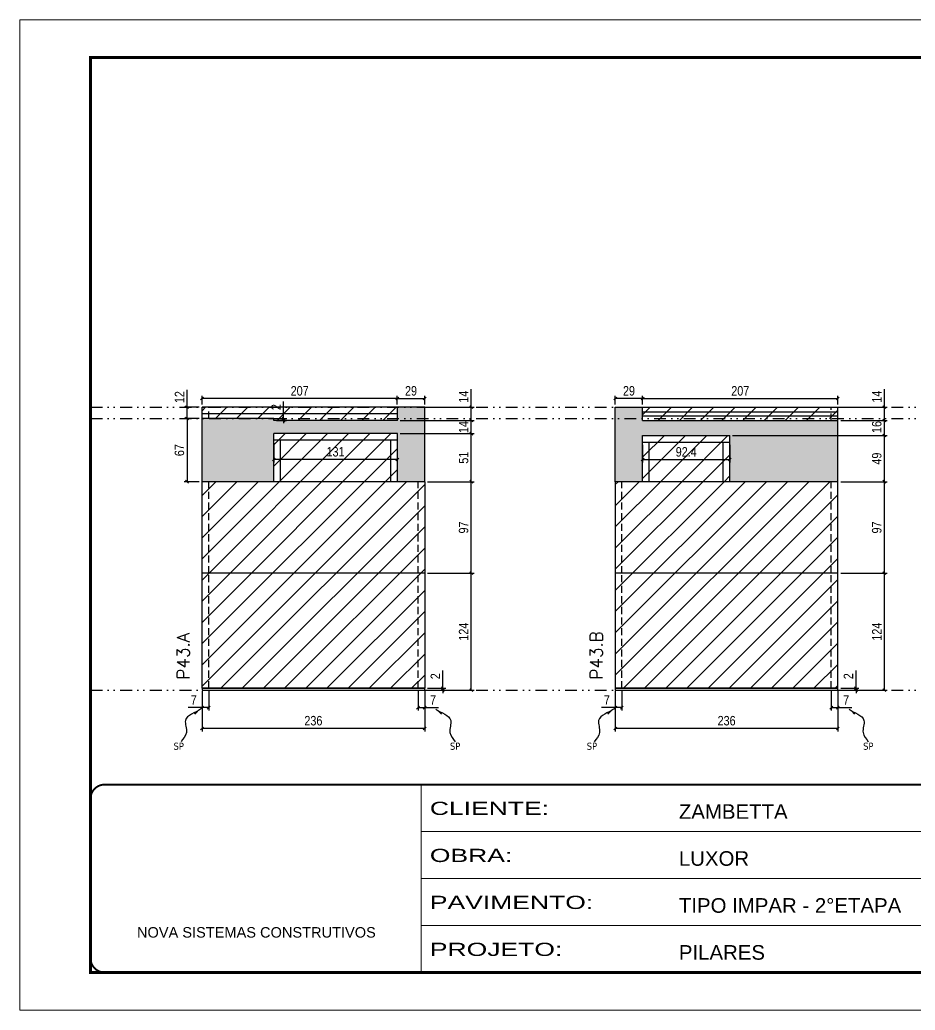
# Model space of a CAD drawing. Extents: x 14400 to 20667, y -21631 to 6985.
# Drawn here: x 19182 to 20131, y 1340 to 2390 of the extents above; entities that cross this region are included whole.
import ezdxf

# ---------------------------------------------------------------- set-up
doc = ezdxf.new("R2010")
doc.units = 0
for name, pattern in [('CONTINUO', [0]), ('DASHED', [0.75, 0.5, -0.25]), ('DIVIDE2', [0.625, 0.25, -0.125, 0, -0.125, 0, -0.125]), ('HIDDEN', [0.375, 0.25, -0.125])]:
    doc.linetypes.add(name, pattern=pattern)
for name, color, linetype in [('COTA', 241, 'Continuous'), ('Nível', 160, 'Continuous'), ('Painéis', 200, 'Continuous'), ('SARR_2.2x7', 40, 'Continuous'), ('SARR_EDITAR', 141, 'Continuous'), ('texto', 7, 'Continuous')]:
    doc.layers.add(name, color=color, linetype=linetype)
for name, color, linetype, lineweight in [('Folhas', 255, 'Continuous', 9), ('Hachura', 251, 'Continuous', 9), ('SARRAFO DE PRESSAO', 251, 'DASHED', 9), ('Texto Seção', 7, 'Continuous', 15)]:
    doc.layers.add(name, color=color, linetype=linetype, lineweight=lineweight)
doc.styles.add('ARIAL', font='arial.ttf')
doc.styles.add('COTA TECNICA', font='techl___.ttf', dxfattribs={"height": 10})
doc.styles.add('COTA TECNICA-50', font='techl___.ttf', dxfattribs={"height": 10})
doc.styles.add('REGUA-120', font='ROMANS.shx', dxfattribs={"height": 15})
doc.styles.get("Standard").update_dxf_attribs({"font": 'arial.ttf'})
doc.styles.add('Tecnologia', font='')
doc.styles.get('Tecnologia').set_extended_font_data('Forgotten Futurist')
doc.dimstyles.new('COTA PAINEL-50', dxfattribs={"dimtxt": 10, "dimasz": 3, "dimexe": 3, "dimexo": 3, "dimgap": 3, "dimtad": 1, "dimdec": 1, "dimzin": 12, "dimdsep": 46, "dimtxsty": 'COTA TECNICA-50', "dimblk1": 'OBLIQUE', "dimblk2": 'OBLIQUE', "dimsah": 1, "dimcen": 0.9, "dimclrd": 4, "dimclre": 4, "dimclrt": 240, "dimadec": 1, "dimazin": 3, "dimtfac": 1, "dimtdec": 1, "dimtmove": 0, "dimatfit": 3, "dimfxl": 1, "dimtolj": 1, "dimtzin": 12, "dimarcsym": 0})
doc.dimstyles.new('PAINEL', dxfattribs={"dimtxt": 10, "dimasz": 3, "dimexe": 3, "dimexo": 3, "dimgap": 3, "dimtad": 1, "dimdec": 1, "dimzin": 12, "dimdsep": 46, "dimtxsty": 'COTA TECNICA', "dimblk1": 'OBLIQUE', "dimblk2": 'OBLIQUE', "dimsah": 1, "dimcen": 0.9, "dimclrd": 4, "dimclre": 4, "dimclrt": 240, "dimadec": 1, "dimazin": 3, "dimtfac": 1, "dimtdec": 1, "dimtmove": 0, "dimatfit": 3, "dimfxl": 1, "dimtolj": 1, "dimtzin": 12, "dimarcsym": 0})
doc.dimstyles.get("Standard").update_dxf_attribs({"dimtxt": 0.18, "dimasz": 0.18, "dimexe": 0.18, "dimexo": 0.0625, "dimgap": 0.09, "dimtad": 0, "dimtih": 1, "dimtoh": 1, "dimdec": 4, "dimzin": 0, "dimdsep": 46, "dimtxsty": 'Standard', "dimcen": 0.09, "dimadec": 0, "dimazin": 0, "dimtfac": 1, "dimtdec": 4, "dimtofl": 0, "dimtmove": 0, "dimatfit": 3, "dimfxl": 1, "dimtolj": 1, "dimtzin": 0, "dimarcsym": 0})

# ---------------------------------------------------------------- blocks, each defined once
blk = doc.blocks.new('9999999999')
at = {"color": 30, "linetype": 'CONTINUO'}
for p, q in [((98564.6, 34230.2), (98564.6, 34429.4)), ((98564.6, 34379.6), (99584, 34379.6)), ((98564.6, 34329.8), (99488, 34329.8)), ((98564.6, 34280), (99488, 34280))]:
    blk.add_line(p, q, dxfattribs=at)
at = {"color": 30, "linetype": 'CONTINUO', "const_width": 2}
blk.add_lwpolyline([(99584, 34230.2), (99584, 34414.4, 0.414214), (99569, 34429.4), (98229, 34429.4, 0.414214), (98214, 34414.4), (98214, 34245.2, 0.414214), (98229, 34230.2), (99584, 34230.2)], format="xyb", dxfattribs=at)
at = {"layer": 'Folhas'}
blk.add_lwpolyline([(98139, 34190.2), (99624, 34190.2), (99624, 35240.2), (98139, 35240.2)], close=True, dxfattribs=at)
at = {"layer": 'Folhas', "color": 30, "const_width": 3}
blk.add_lwpolyline([(98214, 34230.2), (99584, 34230.2), (99584, 35200.2), (98214, 35200.2)], close=True, dxfattribs=at)
at = {"color": 7, "linetype": 'Continuous', "ltscale": 5, "style": 'ARIAL'}
for s, height, p in [('ZAMBETTA', 15.48, (98837.7, 34393.1)), ('LUXOR', 15.48, (98837.7, 34343.3)), ('TIPO IMPAR - 2°ETAPA', 15.483, (98837.7, 34293.5)), ('NOVA SISTEMAS CONSTRUTIVOS', 11.059, (98263.2, 34267.2)), ('PILARES', 15.48, (98837.7, 34243.7))]:
    blk.add_text(s, height=height, dxfattribs=at).set_placement(p)
at = {"layer": 'Folhas', "color": 7, "style": 'Tecnologia', "width": 1.5}
for s, p in [('CLIENTE:', (98573.7, 34397.2)), ('OBRA:', (98573.7, 34347.3)), ('PAVIMENTO:', (98573.7, 34297.5)), ('PROJETO:', (98573.7, 34247.7))]:
    blk.add_text(s, height=14, dxfattribs=at).set_placement(p)
blk = doc.blocks.new('_Oblique')
at = {"color": 0, "linetype": 'ByBlock', "lineweight": -2}
blk.add_line((-0.5, -0.5), (0.5, 0.5), dxfattribs=at)
blk = doc.blocks.new('*D896')
at = {"layer": 'COTA', "color": 4, "lineweight": -2, "transparency": 16777216}
for p, q in [((19375.2, 1678.7), (19375.2, 1636)), ((19611.2, 1678.7), (19611.2, 1636)), ((19611.2, 1639), (19375.2, 1639))]:
    blk.add_line(p, q, dxfattribs=at)
at = {"layer": 'Defpoints', "color": 0, "transparency": 16777216}
for p in [(19375.2, 1681.7), (19611.2, 1681.7), (19375.2, 1639)]:
    blk.add_point(p, dxfattribs=at)
at = {"layer": 'COTA', "color": 4, "lineweight": -2, "transparency": 16777216, "xscale": 3, "yscale": 3, "zscale": 3, "rotation": 180}
blk.add_blockref('_Oblique', (19375.2, 1639), dxfattribs=at)
at = {"layer": 'COTA', "color": 4, "lineweight": -2, "transparency": 16777216, "xscale": 3, "yscale": 3, "zscale": 3}
blk.add_blockref('_Oblique', (19611.2, 1639), dxfattribs=at)
at = {"layer": 'COTA', "color": 240, "transparency": 16777216, "insert": (19493.2, 1647.3), "char_height": 10, "attachment_point": 5, "style": 'COTA TECNICA'}
blk.add_mtext('\\A1;236', dxfattribs=at)
blk = doc.blocks.new('*D897')
at = {"layer": 'COTA', "color": 4, "lineweight": -2, "transparency": 16777216}
for p, q in [((19604.2, 1678.7), (19604.2, 1658.2)), ((19611.2, 1676.7), (19611.2, 1658.2)), ((19604.2, 1661.2), (19611.2, 1661.2)), ((19611.2, 1661.2), (19625.9, 1661.2))]:
    blk.add_line(p, q, dxfattribs=at)
at = {"layer": 'Defpoints', "color": 0, "transparency": 16777216}
for p in [(19604.2, 1681.7), (19611.2, 1679.7), (19611.2, 1661.2)]:
    blk.add_point(p, dxfattribs=at)
at = {"layer": 'COTA', "color": 4, "lineweight": -2, "transparency": 16777216, "xscale": 3, "yscale": 3, "zscale": 3, "rotation": 180}
blk.add_blockref('_Oblique', (19604.2, 1661.2), dxfattribs=at)
at = {"layer": 'COTA', "color": 4, "lineweight": -2, "transparency": 16777216, "xscale": 3, "yscale": 3, "zscale": 3}
blk.add_blockref('_Oblique', (19611.2, 1661.2), dxfattribs=at)
at = {"layer": 'COTA', "color": 240, "transparency": 16777216, "insert": (19620.1, 1669.3), "char_height": 10, "attachment_point": 5, "style": 'COTA TECNICA-50'}
blk.add_mtext('\\A1;7', dxfattribs=at)
blk = doc.blocks.new('*D898')
at = {"layer": 'COTA', "color": 4, "lineweight": -2, "transparency": 16777216}
for p, q in [((19375.2, 1676.7), (19375.2, 1658.2)), ((19382.2, 1678.7), (19382.2, 1658.2)), ((19375.2, 1661.2), (19360.5, 1661.2)), ((19382.2, 1661.2), (19375.2, 1661.2))]:
    blk.add_line(p, q, dxfattribs=at)
at = {"layer": 'Defpoints', "color": 0, "transparency": 16777216}
for p in [(19382.2, 1681.7), (19375.2, 1679.7), (19375.2, 1661.2)]:
    blk.add_point(p, dxfattribs=at)
at = {"layer": 'COTA', "color": 4, "lineweight": -2, "transparency": 16777216, "xscale": 3, "yscale": 3, "zscale": 3, "rotation": 180}
blk.add_blockref('_Oblique', (19375.2, 1661.2), dxfattribs=at)
at = {"layer": 'COTA', "color": 4, "lineweight": -2, "transparency": 16777216, "xscale": 3, "yscale": 3, "zscale": 3}
blk.add_blockref('_Oblique', (19382.2, 1661.2), dxfattribs=at)
at = {"layer": 'COTA', "color": 240, "transparency": 16777216, "insert": (19366.4, 1669.3), "char_height": 10, "attachment_point": 5, "style": 'COTA TECNICA-50'}
blk.add_mtext('\\A1;7', dxfattribs=at)
blk = doc.blocks.new('*D909')
at = {"layer": 'COTA', "color": 4, "linetype": 'ByBlock', "lineweight": -2, "transparency": 16777216}
for p, q in [((19614.2, 1803.7), (19663.6, 1803.7)), ((19660.6, 1679.7), (19660.6, 1803.7)), ((19614.2, 1679.7), (19663.6, 1679.7))]:
    blk.add_line(p, q, dxfattribs=at)
at = {"layer": 'Defpoints', "color": 0, "linetype": 'ByBlock', "transparency": 16777216}
for p in [(19611.2, 1803.7), (19660.6, 1803.7), (19611.2, 1679.7)]:
    blk.add_point(p, dxfattribs=at)
at = {"layer": 'COTA', "color": 4, "linetype": 'ByBlock', "lineweight": -2, "transparency": 16777216, "xscale": 3, "yscale": 3, "zscale": 3}
for p, rotation in [((19660.6, 1803.7), 90), ((19660.6, 1679.7), 270)]:
    blk.add_blockref('_Oblique', p, dxfattribs=dict(at, rotation=rotation))
at = {"layer": 'COTA', "color": 240, "linetype": 'ByBlock', "transparency": 16777216, "insert": (19652.5, 1741.7), "char_height": 10, "attachment_point": 5, "rotation": 90, "style": 'COTA TECNICA'}
blk.add_mtext('\\A1;124', dxfattribs=at)
blk = doc.blocks.new('*D899')
at = {"layer": 'COTA', "color": 4, "lineweight": -2, "transparency": 16777216}
for p, q in [((19630.5, 1681.7), (19630.5, 1700.5)), ((19614.2, 1681.7), (19633.5, 1681.7)), ((19630.5, 1679.7), (19630.5, 1681.7)), ((19614.2, 1679.7), (19633.5, 1679.7)), ((19630.5, 1679.7), (19630.5, 1676.7))]:
    blk.add_line(p, q, dxfattribs=at)
at = {"layer": 'Defpoints', "color": 0, "transparency": 16777216}
for p in [(19611.2, 1681.7), (19611.2, 1679.7), (19630.5, 1679.7)]:
    blk.add_point(p, dxfattribs=at)
at = {"layer": 'COTA', "color": 4, "lineweight": -2, "transparency": 16777216, "xscale": 3, "yscale": 3, "zscale": 3}
for p, rotation in [((19630.5, 1681.7), 270), ((19630.5, 1679.7), 90)]:
    blk.add_blockref('_Oblique', p, dxfattribs=dict(at, rotation=rotation))
at = {"layer": 'COTA', "color": 240, "transparency": 16777216, "insert": (19622.5, 1694.5), "char_height": 10, "attachment_point": 5, "rotation": 90, "style": 'COTA TECNICA-50'}
blk.add_mtext('\\A1;2', dxfattribs=at)
blk = doc.blocks.new('*D910')
at = {"layer": 'COTA', "color": 4, "linetype": 'ByBlock', "lineweight": -2, "transparency": 16777216}
for p, q in [((19614.2, 1803.7), (19663.6, 1803.7)), ((19660.6, 1679.7), (19660.6, 1803.7)), ((19614.2, 1679.7), (19663.6, 1679.7))]:
    blk.add_line(p, q, dxfattribs=at)
at = {"layer": 'Defpoints', "color": 0, "linetype": 'ByBlock', "transparency": 16777216}
for p in [(19611.2, 1803.7), (19660.6, 1803.7), (19611.2, 1679.7)]:
    blk.add_point(p, dxfattribs=at)
at = {"layer": 'COTA', "color": 4, "linetype": 'ByBlock', "lineweight": -2, "transparency": 16777216, "xscale": 3, "yscale": 3, "zscale": 3}
for p, rotation in [((19660.6, 1803.7), 90), ((19660.6, 1679.7), 270)]:
    blk.add_blockref('_Oblique', p, dxfattribs=dict(at, rotation=rotation))
at = {"layer": 'COTA', "color": 240, "linetype": 'ByBlock', "transparency": 16777216, "insert": (19652.5, 1741.7), "char_height": 10, "attachment_point": 5, "rotation": 90, "style": 'COTA TECNICA'}
blk.add_mtext('\\A1;124', dxfattribs=at)
blk = doc.blocks.new('*D911')
at = {"layer": 'COTA', "color": 4, "lineweight": -2, "transparency": 16777216}
for p, q in [((19614.2, 1900.7), (19663.6, 1900.7)), ((19660.6, 1803.7), (19660.6, 1900.7)), ((19614.2, 1803.7), (19663.6, 1803.7))]:
    blk.add_line(p, q, dxfattribs=at)
at = {"layer": 'Defpoints', "color": 0, "transparency": 16777216}
for p in [(19611.2, 1900.7), (19660.6, 1900.7), (19611.2, 1803.7)]:
    blk.add_point(p, dxfattribs=at)
at = {"layer": 'COTA', "color": 4, "lineweight": -2, "transparency": 16777216, "xscale": 3, "yscale": 3, "zscale": 3}
for p, rotation in [((19660.6, 1900.7), 90), ((19660.6, 1803.7), 270)]:
    blk.add_blockref('_Oblique', p, dxfattribs=dict(at, rotation=rotation))
at = {"layer": 'COTA', "color": 240, "transparency": 16777216, "insert": (19652.5, 1852.2), "char_height": 10, "attachment_point": 5, "rotation": 90, "style": 'COTA TECNICA'}
blk.add_mtext('\\A1;97', dxfattribs=at)
blk = doc.blocks.new('*D912')
at = {"layer": 'COTA', "color": 4, "lineweight": -2, "transparency": 16777216}
for p, q in [((19582.2, 1982.7), (19582.2, 1991.9)), ((19582.2, 1988.9), (19611.2, 1988.9)), ((19611.2, 1982.7), (19611.2, 1991.9))]:
    blk.add_line(p, q, dxfattribs=at)
at = {"layer": 'Defpoints', "color": 0, "transparency": 16777216}
for p in [(19611.2, 1988.9), (19582.2, 1979.7), (19611.2, 1979.7)]:
    blk.add_point(p, dxfattribs=at)
at = {"layer": 'COTA', "color": 4, "lineweight": -2, "transparency": 16777216, "xscale": 3, "yscale": 3, "zscale": 3, "rotation": 180}
blk.add_blockref('_Oblique', (19582.2, 1988.9), dxfattribs=at)
at = {"layer": 'COTA', "color": 4, "lineweight": -2, "transparency": 16777216, "xscale": 3, "yscale": 3, "zscale": 3}
blk.add_blockref('_Oblique', (19611.2, 1988.9), dxfattribs=at)
at = {"layer": 'COTA', "color": 240, "transparency": 16777216, "insert": (19596.7, 1997), "char_height": 10, "attachment_point": 5, "style": 'COTA TECNICA'}
blk.add_mtext('\\A1;29', dxfattribs=at)
blk = doc.blocks.new('*D913')
at = {"layer": 'COTA', "color": 4, "lineweight": -2, "transparency": 16777216}
for p, q in [((19375.2, 1982.7), (19375.2, 1991.9)), ((19582.2, 1988.9), (19375.2, 1988.9)), ((19582.2, 1982.7), (19582.2, 1991.9))]:
    blk.add_line(p, q, dxfattribs=at)
at = {"layer": 'Defpoints', "color": 0, "transparency": 16777216}
for p in [(19375.2, 1988.9), (19375.2, 1979.7), (19582.2, 1979.7)]:
    blk.add_point(p, dxfattribs=at)
at = {"layer": 'COTA', "color": 4, "lineweight": -2, "transparency": 16777216, "xscale": 3, "yscale": 3, "zscale": 3, "rotation": 180}
blk.add_blockref('_Oblique', (19375.2, 1988.9), dxfattribs=at)
at = {"layer": 'COTA', "color": 4, "lineweight": -2, "transparency": 16777216, "xscale": 3, "yscale": 3, "zscale": 3}
blk.add_blockref('_Oblique', (19582.2, 1988.9), dxfattribs=at)
at = {"layer": 'COTA', "color": 240, "transparency": 16777216, "insert": (19478.7, 1997), "char_height": 10, "attachment_point": 5, "style": 'COTA TECNICA'}
blk.add_mtext('\\A1;207', dxfattribs=at)
blk = doc.blocks.new('*D914')
at = {"layer": 'COTA', "color": 4, "lineweight": -2, "transparency": 16777216}
for p, q in [((19359.3, 1979.7), (19359.3, 1998)), ((19372.2, 1979.7), (19356.3, 1979.7)), ((19359.3, 1967.7), (19359.3, 1979.7)), ((19372.2, 1967.7), (19356.3, 1967.7))]:
    blk.add_line(p, q, dxfattribs=at)
at = {"layer": 'Defpoints', "color": 0, "transparency": 16777216}
for p in [(19359.3, 1979.7), (19375.2, 1979.7), (19375.2, 1967.7)]:
    blk.add_point(p, dxfattribs=at)
at = {"layer": 'COTA', "color": 4, "lineweight": -2, "transparency": 16777216, "xscale": 3, "yscale": 3, "zscale": 3}
for p, rotation in [((19359.3, 1979.7), 90), ((19359.3, 1967.7), 270)]:
    blk.add_blockref('_Oblique', p, dxfattribs=dict(at, rotation=rotation))
at = {"layer": 'COTA', "color": 240, "transparency": 16777216, "insert": (19351.3, 1990.4), "char_height": 10, "attachment_point": 5, "rotation": 90, "style": 'COTA TECNICA'}
blk.add_mtext('\\A1;12', dxfattribs=at)
blk = doc.blocks.new('*D915')
at = {"layer": 'COTA', "color": 4, "lineweight": -2, "transparency": 16777216}
for p, q in [((19461.6, 1967.7), (19461.6, 1985.8)), ((19454.2, 1967.7), (19464.6, 1967.7)), ((19454.2, 1965.7), (19464.6, 1965.7)), ((19461.6, 1965.7), (19461.6, 1967.7)), ((19461.6, 1965.7), (19461.6, 1962.7))]:
    blk.add_line(p, q, dxfattribs=at)
at = {"layer": 'Defpoints', "color": 0, "transparency": 16777216}
for p in [(19451.2, 1967.7), (19451.2, 1965.7), (19461.6, 1967.7)]:
    blk.add_point(p, dxfattribs=at)
at = {"layer": 'COTA', "color": 4, "lineweight": -2, "transparency": 16777216, "xscale": 3, "yscale": 3, "zscale": 3}
for p, rotation in [((19461.6, 1967.7), 270), ((19461.6, 1965.7), 90)]:
    blk.add_blockref('_Oblique', p, dxfattribs=dict(at, rotation=rotation))
at = {"layer": 'COTA', "color": 240, "transparency": 16777216, "insert": (19453.6, 1979.8), "char_height": 10, "attachment_point": 5, "rotation": 90, "style": 'COTA TECNICA'}
blk.add_mtext('\\A1;2', dxfattribs=at)
blk = doc.blocks.new('*D916')
at = {"layer": 'COTA', "color": 4, "lineweight": -2, "transparency": 16777216}
for p, q in [((19585.2, 1951.7), (19663.6, 1951.7)), ((19660.6, 1900.7), (19660.6, 1951.7)), ((19614.2, 1900.7), (19663.6, 1900.7))]:
    blk.add_line(p, q, dxfattribs=at)
at = {"layer": 'Defpoints', "color": 0, "transparency": 16777216}
for p in [(19582.2, 1951.7), (19660.6, 1951.7), (19611.2, 1900.7)]:
    blk.add_point(p, dxfattribs=at)
at = {"layer": 'COTA', "color": 4, "lineweight": -2, "transparency": 16777216, "xscale": 3, "yscale": 3, "zscale": 3}
for p, rotation in [((19660.6, 1951.7), 90), ((19660.6, 1900.7), 270)]:
    blk.add_blockref('_Oblique', p, dxfattribs=dict(at, rotation=rotation))
at = {"layer": 'COTA', "color": 240, "transparency": 16777216, "insert": (19652.5, 1926.2), "char_height": 10, "attachment_point": 5, "rotation": 90, "style": 'COTA TECNICA'}
blk.add_mtext('\\A1;51', dxfattribs=at)
blk = doc.blocks.new('*D917')
at = {"layer": 'COTA', "color": 4, "lineweight": -2, "transparency": 16777216}
for p, q in [((19585.2, 1965.7), (19663.6, 1965.7)), ((19660.6, 1951.7), (19660.6, 1965.7)), ((19585.2, 1951.7), (19663.6, 1951.7))]:
    blk.add_line(p, q, dxfattribs=at)
at = {"layer": 'Defpoints', "color": 0, "transparency": 16777216}
for p in [(19582.2, 1965.7), (19660.6, 1965.7), (19582.2, 1951.7)]:
    blk.add_point(p, dxfattribs=at)
at = {"layer": 'COTA', "color": 4, "lineweight": -2, "transparency": 16777216, "xscale": 3, "yscale": 3, "zscale": 3}
for p, rotation in [((19660.6, 1965.7), 90), ((19660.6, 1951.7), 270)]:
    blk.add_blockref('_Oblique', p, dxfattribs=dict(at, rotation=rotation))
at = {"layer": 'COTA', "color": 240, "transparency": 16777216, "insert": (19652.5, 1958.7), "char_height": 10, "attachment_point": 5, "rotation": 90, "style": 'COTA TECNICA'}
blk.add_mtext('\\A1;14', dxfattribs=at)
blk = doc.blocks.new('*D918')
at = {"layer": 'COTA', "color": 4, "lineweight": -2, "transparency": 16777216}
for p, q in [((19660.6, 1979.7), (19660.6, 1998.8)), ((19614.2, 1979.7), (19663.6, 1979.7)), ((19660.6, 1965.7), (19660.6, 1979.7)), ((19585.2, 1965.7), (19663.6, 1965.7))]:
    blk.add_line(p, q, dxfattribs=at)
at = {"layer": 'Defpoints', "color": 0, "transparency": 16777216}
for p in [(19611.2, 1979.7), (19660.6, 1979.7), (19582.2, 1965.7)]:
    blk.add_point(p, dxfattribs=at)
at = {"layer": 'COTA', "color": 4, "lineweight": -2, "transparency": 16777216, "xscale": 3, "yscale": 3, "zscale": 3}
for p, rotation in [((19660.6, 1979.7), 90), ((19660.6, 1965.7), 270)]:
    blk.add_blockref('_Oblique', p, dxfattribs=dict(at, rotation=rotation))
at = {"layer": 'COTA', "color": 240, "transparency": 16777216, "insert": (19652.5, 1990.8), "char_height": 10, "attachment_point": 5, "rotation": 90, "style": 'COTA TECNICA'}
blk.add_mtext('\\A1;14', dxfattribs=at)
blk = doc.blocks.new('*D1207')
at = {"layer": 'COTA', "color": 4, "lineweight": -2, "transparency": 16777216}
for p, q in [((19372.2, 1967.7), (19356.3, 1967.7)), ((19359.3, 1967.7), (19359.3, 1900.7)), ((19372.2, 1900.7), (19356.3, 1900.7))]:
    blk.add_line(p, q, dxfattribs=at)
at = {"layer": 'Defpoints', "color": 0, "transparency": 16777216}
for p in [(19375.2, 1967.7), (19359.3, 1900.7), (19375.2, 1900.7)]:
    blk.add_point(p, dxfattribs=at)
at = {"layer": 'COTA', "color": 4, "lineweight": -2, "transparency": 16777216, "xscale": 3, "yscale": 3, "zscale": 3}
for p, rotation in [((19359.3, 1967.7), 90), ((19359.3, 1900.7), 270)]:
    blk.add_blockref('_Oblique', p, dxfattribs=dict(at, rotation=rotation))
at = {"layer": 'COTA', "color": 240, "transparency": 16777216, "insert": (19351.2, 1934.2), "char_height": 10, "attachment_point": 5, "rotation": 90, "style": 'COTA TECNICA'}
blk.add_mtext('\\A1;67', dxfattribs=at)
blk = doc.blocks.new('*D1264')
at = {"layer": 'COTA', "color": 4, "lineweight": -2, "transparency": 16777216}
for p, q in [((19451.2, 1941.7), (19451.2, 1921.2)), ((19582.2, 1941.7), (19582.2, 1921.2)), ((19582.2, 1924.2), (19451.2, 1924.2))]:
    blk.add_line(p, q, dxfattribs=at)
at = {"layer": 'Defpoints', "color": 0, "transparency": 16777216}
for p in [(19451.2, 1944.7), (19582.2, 1944.7), (19451.2, 1924.2)]:
    blk.add_point(p, dxfattribs=at)
at = {"layer": 'COTA', "color": 4, "lineweight": -2, "transparency": 16777216, "xscale": 3, "yscale": 3, "zscale": 3, "rotation": 180}
blk.add_blockref('_Oblique', (19451.2, 1924.2), dxfattribs=at)
at = {"layer": 'COTA', "color": 4, "lineweight": -2, "transparency": 16777216, "xscale": 3, "yscale": 3, "zscale": 3}
blk.add_blockref('_Oblique', (19582.2, 1924.2), dxfattribs=at)
at = {"layer": 'COTA', "color": 240, "transparency": 16777216, "insert": (19516.7, 1932.4), "char_height": 10, "attachment_point": 5, "style": 'COTA TECNICA'}
blk.add_mtext('\\A1;131', dxfattribs=at)
blk = doc.blocks.new('*D2064')
at = {"layer": 'COTA', "color": 4, "lineweight": -2, "transparency": 16777216}
for p, q in [((19813.3, 1678.7), (19813.3, 1636)), ((20049.3, 1678.7), (20049.3, 1636)), ((20049.3, 1639), (19813.3, 1639))]:
    blk.add_line(p, q, dxfattribs=at)
at = {"layer": 'Defpoints', "color": 0, "transparency": 16777216}
for p in [(19813.3, 1681.7), (20049.3, 1681.7), (19813.3, 1639)]:
    blk.add_point(p, dxfattribs=at)
at = {"layer": 'COTA', "color": 4, "lineweight": -2, "transparency": 16777216, "xscale": 3, "yscale": 3, "zscale": 3, "rotation": 180}
blk.add_blockref('_Oblique', (19813.3, 1639), dxfattribs=at)
at = {"layer": 'COTA', "color": 4, "lineweight": -2, "transparency": 16777216, "xscale": 3, "yscale": 3, "zscale": 3}
blk.add_blockref('_Oblique', (20049.3, 1639), dxfattribs=at)
at = {"layer": 'COTA', "color": 240, "transparency": 16777216, "insert": (19931.3, 1647.3), "char_height": 10, "attachment_point": 5, "style": 'COTA TECNICA'}
blk.add_mtext('\\A1;236', dxfattribs=at)
blk = doc.blocks.new('*D2065')
at = {"layer": 'COTA', "color": 4, "lineweight": -2, "transparency": 16777216}
for p, q in [((20042.3, 1678.7), (20042.3, 1658.2)), ((20049.3, 1676.7), (20049.3, 1658.2)), ((20042.3, 1661.2), (20049.3, 1661.2)), ((20049.3, 1661.2), (20064, 1661.2))]:
    blk.add_line(p, q, dxfattribs=at)
at = {"layer": 'Defpoints', "color": 0, "transparency": 16777216}
for p in [(20042.3, 1681.7), (20049.3, 1679.7), (20049.3, 1661.2)]:
    blk.add_point(p, dxfattribs=at)
at = {"layer": 'COTA', "color": 4, "lineweight": -2, "transparency": 16777216, "xscale": 3, "yscale": 3, "zscale": 3, "rotation": 180}
blk.add_blockref('_Oblique', (20042.3, 1661.2), dxfattribs=at)
at = {"layer": 'COTA', "color": 4, "lineweight": -2, "transparency": 16777216, "xscale": 3, "yscale": 3, "zscale": 3}
blk.add_blockref('_Oblique', (20049.3, 1661.2), dxfattribs=at)
at = {"layer": 'COTA', "color": 240, "transparency": 16777216, "insert": (20058.1, 1669.3), "char_height": 10, "attachment_point": 5, "style": 'COTA TECNICA-50'}
blk.add_mtext('\\A1;7', dxfattribs=at)
blk = doc.blocks.new('*D2066')
at = {"layer": 'COTA', "color": 4, "lineweight": -2, "transparency": 16777216}
for p, q in [((19813.3, 1676.7), (19813.3, 1658.2)), ((19820.3, 1678.7), (19820.3, 1658.2)), ((19813.3, 1661.2), (19798.5, 1661.2)), ((19820.3, 1661.2), (19813.3, 1661.2))]:
    blk.add_line(p, q, dxfattribs=at)
at = {"layer": 'Defpoints', "color": 0, "transparency": 16777216}
for p in [(19820.3, 1681.7), (19813.3, 1679.7), (19813.3, 1661.2)]:
    blk.add_point(p, dxfattribs=at)
at = {"layer": 'COTA', "color": 4, "lineweight": -2, "transparency": 16777216, "xscale": 3, "yscale": 3, "zscale": 3, "rotation": 180}
blk.add_blockref('_Oblique', (19813.3, 1661.2), dxfattribs=at)
at = {"layer": 'COTA', "color": 4, "lineweight": -2, "transparency": 16777216, "xscale": 3, "yscale": 3, "zscale": 3}
blk.add_blockref('_Oblique', (19820.3, 1661.2), dxfattribs=at)
at = {"layer": 'COTA', "color": 240, "transparency": 16777216, "insert": (19804.4, 1669.3), "char_height": 10, "attachment_point": 5, "style": 'COTA TECNICA-50'}
blk.add_mtext('\\A1;7', dxfattribs=at)
blk = doc.blocks.new('*D2069')
at = {"layer": 'COTA', "color": 4, "linetype": 'ByBlock', "lineweight": -2, "transparency": 16777216}
for p, q in [((20052.3, 1803.7), (20101.6, 1803.7)), ((20098.6, 1679.7), (20098.6, 1803.7)), ((20052.3, 1679.7), (20101.6, 1679.7))]:
    blk.add_line(p, q, dxfattribs=at)
at = {"layer": 'Defpoints', "color": 0, "linetype": 'ByBlock', "transparency": 16777216}
for p in [(20049.3, 1803.7), (20098.6, 1803.7), (20049.3, 1679.7)]:
    blk.add_point(p, dxfattribs=at)
at = {"layer": 'COTA', "color": 4, "linetype": 'ByBlock', "lineweight": -2, "transparency": 16777216, "xscale": 3, "yscale": 3, "zscale": 3}
for p, rotation in [((20098.6, 1803.7), 90), ((20098.6, 1679.7), 270)]:
    blk.add_blockref('_Oblique', p, dxfattribs=dict(at, rotation=rotation))
at = {"layer": 'COTA', "color": 240, "linetype": 'ByBlock', "transparency": 16777216, "insert": (20090.6, 1741.7), "char_height": 10, "attachment_point": 5, "rotation": 90, "style": 'COTA TECNICA'}
blk.add_mtext('\\A1;124', dxfattribs=at)
blk = doc.blocks.new('*D2067')
at = {"layer": 'COTA', "color": 4, "lineweight": -2, "transparency": 16777216}
for p, q in [((20068.5, 1681.7), (20068.5, 1700.5)), ((20052.3, 1681.7), (20071.5, 1681.7)), ((20068.5, 1679.7), (20068.5, 1681.7)), ((20052.3, 1679.7), (20071.5, 1679.7)), ((20068.5, 1679.7), (20068.5, 1676.7))]:
    blk.add_line(p, q, dxfattribs=at)
at = {"layer": 'Defpoints', "color": 0, "transparency": 16777216}
for p in [(20049.3, 1681.7), (20049.3, 1679.7), (20068.5, 1679.7)]:
    blk.add_point(p, dxfattribs=at)
at = {"layer": 'COTA', "color": 4, "lineweight": -2, "transparency": 16777216, "xscale": 3, "yscale": 3, "zscale": 3}
for p, rotation in [((20068.5, 1681.7), 270), ((20068.5, 1679.7), 90)]:
    blk.add_blockref('_Oblique', p, dxfattribs=dict(at, rotation=rotation))
at = {"layer": 'COTA', "color": 240, "transparency": 16777216, "insert": (20060.5, 1694.5), "char_height": 10, "attachment_point": 5, "rotation": 90, "style": 'COTA TECNICA-50'}
blk.add_mtext('\\A1;2', dxfattribs=at)
blk = doc.blocks.new('*D2070')
at = {"layer": 'COTA', "color": 4, "linetype": 'ByBlock', "lineweight": -2, "transparency": 16777216}
for p, q in [((20052.3, 1803.7), (20101.6, 1803.7)), ((20098.6, 1679.7), (20098.6, 1803.7)), ((20052.3, 1679.7), (20101.6, 1679.7))]:
    blk.add_line(p, q, dxfattribs=at)
at = {"layer": 'Defpoints', "color": 0, "linetype": 'ByBlock', "transparency": 16777216}
for p in [(20049.3, 1803.7), (20098.6, 1803.7), (20049.3, 1679.7)]:
    blk.add_point(p, dxfattribs=at)
at = {"layer": 'COTA', "color": 4, "linetype": 'ByBlock', "lineweight": -2, "transparency": 16777216, "xscale": 3, "yscale": 3, "zscale": 3}
for p, rotation in [((20098.6, 1803.7), 90), ((20098.6, 1679.7), 270)]:
    blk.add_blockref('_Oblique', p, dxfattribs=dict(at, rotation=rotation))
at = {"layer": 'COTA', "color": 240, "linetype": 'ByBlock', "transparency": 16777216, "insert": (20090.6, 1741.7), "char_height": 10, "attachment_point": 5, "rotation": 90, "style": 'COTA TECNICA'}
blk.add_mtext('\\A1;124', dxfattribs=at)
blk = doc.blocks.new('*D2071')
at = {"layer": 'COTA', "color": 4, "lineweight": -2, "transparency": 16777216}
for p, q in [((20052.3, 1900.7), (20101.6, 1900.7)), ((20098.6, 1803.7), (20098.6, 1900.7)), ((20052.3, 1803.7), (20101.6, 1803.7))]:
    blk.add_line(p, q, dxfattribs=at)
at = {"layer": 'Defpoints', "color": 0, "transparency": 16777216}
for p in [(20049.3, 1900.7), (20098.6, 1900.7), (20049.3, 1803.7)]:
    blk.add_point(p, dxfattribs=at)
at = {"layer": 'COTA', "color": 4, "lineweight": -2, "transparency": 16777216, "xscale": 3, "yscale": 3, "zscale": 3}
for p, rotation in [((20098.6, 1900.7), 90), ((20098.6, 1803.7), 270)]:
    blk.add_blockref('_Oblique', p, dxfattribs=dict(at, rotation=rotation))
at = {"layer": 'COTA', "color": 240, "transparency": 16777216, "insert": (20090.5, 1852.2), "char_height": 10, "attachment_point": 5, "rotation": 90, "style": 'COTA TECNICA'}
blk.add_mtext('\\A1;97', dxfattribs=at)
blk = doc.blocks.new('*D2072')
at = {"layer": 'COTA', "color": 4, "lineweight": -2, "transparency": 16777216}
for p, q in [((19937.7, 1949.7), (20101.6, 1949.7)), ((20098.6, 1900.7), (20098.6, 1949.7)), ((20052.3, 1900.7), (20101.6, 1900.7))]:
    blk.add_line(p, q, dxfattribs=at)
at = {"layer": 'Defpoints', "color": 0, "transparency": 16777216}
for p in [(19934.7, 1949.7), (20098.6, 1949.7), (20049.3, 1900.7)]:
    blk.add_point(p, dxfattribs=at)
at = {"layer": 'COTA', "color": 4, "lineweight": -2, "transparency": 16777216, "xscale": 3, "yscale": 3, "zscale": 3}
for p, rotation in [((20098.6, 1949.7), 90), ((20098.6, 1900.7), 270)]:
    blk.add_blockref('_Oblique', p, dxfattribs=dict(at, rotation=rotation))
at = {"layer": 'COTA', "color": 240, "transparency": 16777216, "insert": (20090.5, 1925.2), "char_height": 10, "attachment_point": 5, "rotation": 90, "style": 'COTA TECNICA'}
blk.add_mtext('\\A1;49', dxfattribs=at)
blk = doc.blocks.new('*D2068')
at = {"layer": 'COTA', "color": 4, "lineweight": -2, "transparency": 16777216}
for p, q in [((20052.3, 1965.7), (20101.6, 1965.7)), ((20098.6, 1949.7), (20098.6, 1965.7)), ((19937.7, 1949.7), (20101.6, 1949.7))]:
    blk.add_line(p, q, dxfattribs=at)
at = {"layer": 'Defpoints', "color": 0, "transparency": 16777216}
for p in [(20049.3, 1965.7), (20098.6, 1965.7), (19934.7, 1949.7)]:
    blk.add_point(p, dxfattribs=at)
at = {"layer": 'COTA', "color": 4, "lineweight": -2, "transparency": 16777216, "xscale": 3, "yscale": 3, "zscale": 3}
for p, rotation in [((20098.6, 1965.7), 90), ((20098.6, 1949.7), 270)]:
    blk.add_blockref('_Oblique', p, dxfattribs=dict(at, rotation=rotation))
at = {"layer": 'COTA', "color": 240, "transparency": 16777216, "insert": (20090.5, 1958.7), "char_height": 10, "attachment_point": 5, "rotation": 90, "style": 'COTA TECNICA'}
blk.add_mtext('\\A1;16', dxfattribs=at)
blk = doc.blocks.new('*D2073')
at = {"layer": 'COTA', "color": 4, "lineweight": -2, "transparency": 16777216}
for p, q in [((20098.6, 1979.7), (20098.6, 1998.8)), ((20052.3, 1979.7), (20101.6, 1979.7)), ((20098.6, 1965.7), (20098.6, 1979.7)), ((20052.3, 1965.7), (20101.6, 1965.7))]:
    blk.add_line(p, q, dxfattribs=at)
at = {"layer": 'Defpoints', "color": 0, "transparency": 16777216}
for p in [(20049.3, 1979.7), (20098.6, 1979.7), (20049.3, 1965.7)]:
    blk.add_point(p, dxfattribs=at)
at = {"layer": 'COTA', "color": 4, "lineweight": -2, "transparency": 16777216, "xscale": 3, "yscale": 3, "zscale": 3}
for p, rotation in [((20098.6, 1979.7), 90), ((20098.6, 1965.7), 270)]:
    blk.add_blockref('_Oblique', p, dxfattribs=dict(at, rotation=rotation))
at = {"layer": 'COTA', "color": 240, "transparency": 16777216, "insert": (20090.6, 1990.8), "char_height": 10, "attachment_point": 5, "rotation": 90, "style": 'COTA TECNICA'}
blk.add_mtext('\\A1;14', dxfattribs=at)
blk = doc.blocks.new('*D2074')
at = {"layer": 'COTA', "color": 4, "lineweight": -2, "transparency": 16777216}
for p, q in [((19813.3, 1982.7), (19813.3, 1991.9)), ((19842.3, 1988.9), (19813.3, 1988.9)), ((19842.3, 1982.7), (19842.3, 1991.9))]:
    blk.add_line(p, q, dxfattribs=at)
at = {"layer": 'Defpoints', "color": 0, "transparency": 16777216}
for p in [(19813.3, 1988.9), (19813.3, 1979.7), (19842.3, 1979.7)]:
    blk.add_point(p, dxfattribs=at)
at = {"layer": 'COTA', "color": 4, "lineweight": -2, "transparency": 16777216, "xscale": 3, "yscale": 3, "zscale": 3, "rotation": 180}
blk.add_blockref('_Oblique', (19813.3, 1988.9), dxfattribs=at)
at = {"layer": 'COTA', "color": 4, "lineweight": -2, "transparency": 16777216, "xscale": 3, "yscale": 3, "zscale": 3}
blk.add_blockref('_Oblique', (19842.3, 1988.9), dxfattribs=at)
at = {"layer": 'COTA', "color": 240, "transparency": 16777216, "insert": (19827.8, 1997), "char_height": 10, "attachment_point": 5, "style": 'COTA TECNICA'}
blk.add_mtext('\\A1;29', dxfattribs=at)
blk = doc.blocks.new('*D2075')
at = {"layer": 'COTA', "color": 4, "lineweight": -2, "transparency": 16777216}
for p, q in [((19842.3, 1982.7), (19842.3, 1991.9)), ((19842.3, 1988.9), (20049.3, 1988.9)), ((20049.3, 1982.7), (20049.3, 1991.9))]:
    blk.add_line(p, q, dxfattribs=at)
at = {"layer": 'Defpoints', "color": 0, "transparency": 16777216}
for p in [(20049.3, 1988.9), (19842.3, 1979.7), (20049.3, 1979.7)]:
    blk.add_point(p, dxfattribs=at)
at = {"layer": 'COTA', "color": 4, "lineweight": -2, "transparency": 16777216, "xscale": 3, "yscale": 3, "zscale": 3, "rotation": 180}
blk.add_blockref('_Oblique', (19842.3, 1988.9), dxfattribs=at)
at = {"layer": 'COTA', "color": 4, "lineweight": -2, "transparency": 16777216, "xscale": 3, "yscale": 3, "zscale": 3}
blk.add_blockref('_Oblique', (20049.3, 1988.9), dxfattribs=at)
at = {"layer": 'COTA', "color": 240, "transparency": 16777216, "insert": (19945.8, 1997), "char_height": 10, "attachment_point": 5, "style": 'COTA TECNICA'}
blk.add_mtext('\\A1;207', dxfattribs=at)
blk = doc.blocks.new('*D2076')
at = {"layer": 'COTA', "color": 4, "lineweight": -2, "transparency": 16777216}
for p, q in [((19842.3, 1939.7), (19842.3, 1921.2)), ((19934.7, 1939.7), (19934.7, 1921.2)), ((19842.3, 1924.2), (19934.7, 1924.2))]:
    blk.add_line(p, q, dxfattribs=at)
at = {"layer": 'Defpoints', "color": 0, "transparency": 16777216}
for p in [(19842.3, 1942.7), (19934.7, 1942.7), (19934.7, 1924.2)]:
    blk.add_point(p, dxfattribs=at)
at = {"layer": 'COTA', "color": 4, "lineweight": -2, "transparency": 16777216, "xscale": 3, "yscale": 3, "zscale": 3, "rotation": 180}
blk.add_blockref('_Oblique', (19842.3, 1924.2), dxfattribs=at)
at = {"layer": 'COTA', "color": 4, "lineweight": -2, "transparency": 16777216, "xscale": 3, "yscale": 3, "zscale": 3}
blk.add_blockref('_Oblique', (19934.7, 1924.2), dxfattribs=at)
at = {"layer": 'COTA', "color": 240, "transparency": 16777216, "insert": (19888.5, 1932.3), "char_height": 10, "attachment_point": 5, "style": 'COTA TECNICA'}
blk.add_mtext('\\A1;92.4', dxfattribs=at)

msp = doc.modelspace()

# ---------------------------------------------------------------- hatches: boundary and pattern name
at = {"layer": 'COTA'}
h = msp.add_hatch(dxfattribs=at)
h.set_pattern_fill('AR-CONC', color=256, scale=0.03)
h.paths.add_polyline_path([(19451.22, 1951.71), (19582.22, 1951.71), (19582.22, 1900.71), (19611.22, 1900.71), (19611.22, 1967.71), (19582.22, 1967.71), (19582.22, 1965.71), (19451.22, 1965.71), (19451.22, 1967.71), (19375.22, 1967.71), (19375.22, 1900.71), (19451.22, 1900.71)])
h.paths.add_polyline_path([(19611.22, 1979.71), (19582.22, 1979.71), (19582.22, 1967.71), (19611.22, 1967.71)])
h = msp.add_hatch(dxfattribs=at)
h.set_pattern_fill('AR-CONC', color=256, scale=0.03)
h.paths.add_polyline_path([(20049.27, 1965.71), (19842.27, 1965.71), (19842.27, 1967.71), (19813.27, 1967.71), (19813.27, 1900.71), (19842.27, 1900.71), (19842.27, 1949.71), (19934.67, 1949.71), (19934.67, 1900.71), (20049.27, 1900.71)])
h.paths.add_polyline_path([(19842.27, 1979.71), (19813.27, 1979.71), (19813.27, 1967.71), (19842.27, 1967.71)])
at = {"layer": 'Hachura', "linetype": 'ByBlock'}
h = msp.add_hatch(dxfattribs=at)
h.set_pattern_fill('ANSI31', color=256, scale=5)
h.paths.add_polyline_path([(19582.22, 1979.71), (19375.22, 1979.71), (19375.22, 1967.71), (19451.22, 1967.71), (19451.22, 1965.71), (19582.22, 1965.71)])
h.paths.add_polyline_path([(19582.22, 1951.71), (19451.22, 1951.71), (19451.22, 1900.71), (19582.22, 1900.71)])
h.paths.add_polyline_path([(19611.22, 1900.71), (19375.22, 1900.71), (19375.22, 1803.71), (19611.22, 1803.71)])
h.paths.add_polyline_path([(19611.22, 1803.71), (19375.22, 1803.71), (19375.22, 1681.71), (19611.22, 1681.71)])
h.paths.add_polyline_path([(20049.27, 1803.71), (19813.27, 1803.71), (19813.27, 1681.71), (20049.27, 1681.71)])
h.paths.add_polyline_path([(20049.27, 1900.71), (19813.27, 1900.71), (19813.27, 1803.71), (20049.27, 1803.71)])
h.paths.add_polyline_path([(20049.27, 1979.71), (19842.27, 1979.71), (19842.27, 1965.71), (20020.27, 1965.71), (20020.27, 1967.71), (20049.27, 1967.71)])
h.paths.add_polyline_path([(20241.45, 1979.71), (20222.45, 1979.71), (20222.45, 1967.71), (20241.45, 1967.71)])
h.paths.add_polyline_path([(20241.45, 1900.71), (20222.45, 1900.71), (20222.45, 1681.71), (20241.45, 1681.71)])
h.paths.add_polyline_path([(20440, 1900.71), (20421, 1900.71), (20421, 1681.71), (20440, 1681.71)])
h = msp.add_hatch(dxfattribs=at)
h.set_pattern_fill('ANSI31', color=256, scale=5)
h.paths.add_polyline_path([(19934.67, 1949.71), (19842.27, 1949.71), (19842.27, 1942.71), (19934.67, 1942.71)])
h.paths.add_polyline_path([(19927.67, 1942.71), (19849.27, 1942.71), (19849.27, 1900.71), (19927.67, 1900.71)])
h.paths.add_polyline_path([(19934.67, 1942.71), (19927.67, 1942.71), (19927.67, 1900.71), (19934.67, 1900.71)])
h.paths.add_polyline_path([(19849.27, 1942.71), (19842.27, 1942.71), (19842.27, 1900.71), (19849.27, 1900.71)])
h.paths.add_polyline_path([(19870.86, 1922.46), (19906.37, 1922.46), (19906.37, 1943.05), (19870.86, 1943.05)], flags=9)

# ---------------------------------------------------------------- linework, layer by layer
at = {"layer": 'COTA'}
for p, q in [((19611.22, 1979.71), (19582.22, 1979.71)), ((19611.22, 1900.71), (19611.22, 1979.71)), ((19813.27, 1900.71), (19813.27, 1979.71)), ((19813.27, 1979.71), (19842.27, 1979.71)), ((19375.22, 1900.71), (19375.22, 1967.71)), ((20049.27, 1900.71), (20049.27, 1965.71))]:
    msp.add_line(p, q, dxfattribs=at)
at = {"layer": 'Nível', "color": 4, "linetype": 'DIVIDE2', "ltscale": 50}
for p, q in [((19256.97, 1979.71), (20626.97, 1979.71)), ((19256.97, 1967.71), (20626.97, 1967.71)), ((19256.97, 1679.71), (20626.97, 1679.71)), ((19256.97, 1679.71), (20626.97, 1679.71))]:
    msp.add_line(p, q, dxfattribs=at)
at = {"layer": 'Painéis'}
for p, q in [((19582.22, 1979.71), (19375.22, 1979.71)), ((19375.22, 1967.71), (19375.22, 1979.71)), ((19582.22, 1965.71), (19582.22, 1979.71)), ((19842.27, 1979.71), (20049.27, 1979.71)), ((19842.27, 1965.71), (19842.27, 1979.71)), ((20049.27, 1965.71), (20049.27, 1979.71)), ((19451.22, 1967.71), (19375.22, 1967.71)), ((19451.22, 1965.71), (19451.22, 1967.71)), ((19582.22, 1965.71), (19451.22, 1965.71)), ((19842.27, 1965.71), (20049.27, 1965.71)), ((19582.22, 1951.71), (19451.22, 1951.71)), ((19451.22, 1900.71), (19451.22, 1951.71)), ((19582.22, 1900.71), (19582.22, 1951.71)), ((19842.27, 1949.71), (19934.67, 1949.71)), ((19842.27, 1900.71), (19842.27, 1949.71)), ((19934.67, 1900.71), (19934.67, 1949.71)), ((19375.22, 1681.71), (19375.22, 1900.71)), ((19611.22, 1900.71), (19375.22, 1900.71)), ((19611.22, 1900.71), (19611.22, 1681.71)), ((19813.27, 1900.71), (19813.27, 1681.71)), ((20049.27, 1900.71), (19813.27, 1900.71)), ((20049.27, 1681.71), (20049.27, 1900.71)), ((19611.22, 1803.71), (19375.22, 1803.71)), ((20049.27, 1803.71), (19813.27, 1803.71)), ((19375.22, 1681.71), (19611.22, 1681.71)), ((19813.27, 1681.71), (20049.27, 1681.71))]:
    msp.add_line(p, q, dxfattribs=at)
for points in [[(19611.22, 1681.71), (19375.22, 1681.71), (19375.22, 1679.71), (19611.22, 1679.71)], [(20049.27, 1681.71), (19813.27, 1681.71), (19813.27, 1679.71), (20049.27, 1679.71)]]:
    msp.add_lwpolyline(points, close=True, dxfattribs=at)
at = {"layer": 'SARR_2.2x7', "linetype": 'HIDDEN', "ltscale": 30}
for p, q in [((19382.22, 1967.71), (19382.22, 1979.71)), ((20042.27, 1965.71), (20042.27, 1979.71)), ((19382.22, 1803.71), (19382.22, 1900.71)), ((19604.22, 1803.71), (19604.22, 1900.71)), ((19820.27, 1803.71), (19820.27, 1900.71)), ((20042.27, 1803.71), (20042.27, 1900.71)), ((19382.22, 1681.71), (19382.22, 1803.71)), ((19604.22, 1681.71), (19604.22, 1803.71)), ((19820.27, 1681.71), (19820.27, 1803.71)), ((20042.27, 1681.71), (20042.27, 1803.71))]:
    msp.add_line(p, q, dxfattribs=at)
at = {"layer": 'SARR_2.2x7'}
for p, q in [((19582.22, 1972.71), (19375.22, 1972.71)), ((19582.22, 1944.71), (19451.22, 1944.71)), ((19458.22, 1900.71), (19458.22, 1944.71)), ((19575.22, 1900.71), (19575.22, 1944.71)), ((19842.27, 1942.71), (19934.67, 1942.71)), ((19849.27, 1900.71), (19849.27, 1942.71)), ((19927.67, 1900.71), (19927.67, 1942.71))]:
    msp.add_line(p, q, dxfattribs=at)
at = {"layer": 'SARR_EDITAR'}
for p, q in [((19842.27, 1974.71), (20049.27, 1974.71)), ((19842.27, 1970.71), (20049.27, 1970.71))]:
    msp.add_line(p, q, dxfattribs=at)

# ---------------------------------------------------------------- block references
at = {"layer": 'SARRAFO DE PRESSAO', "color": 6, "linetype": 'ByBlock'}
msp.add_blockref('9999999999', (-78957.01, -32849.78), dxfattribs=at)

# ---------------------------------------------------------------- texts
at = {"layer": 'texto', "color": 0, "char_height": 7.5, "attachment_point": 5}
for insert in [(19350.44, 1620.22), (19643.46, 1620.22), (19788.5, 1620.22), (20081.52, 1620.22)]:
    msp.add_mtext('{\\fTahoma|b0|i0|c0|p34;\\C4;SP}', dxfattribs=dict(at, insert=insert))
at = {"layer": 'Texto Seção', "char_height": 13, "width": 285.3299, "attachment_point": 7, "rotation": 90, "style": 'REGUA-120'}
for s, insert in [('\\pt26;P43.A', (19361.75, 1690.96)), ('\\pt26;P43.B', (19799.8, 1690.96))]:
    msp.add_mtext(s, dxfattribs=dict(at, insert=insert))

# ---------------------------------------------------------------- dimensions: what is measured, and where the dimension line sits
at = {"layer": 'COTA'}
for base, p1, p2, angle, dimstyle, picture, middle in [((19359.35, 1979.71), (19375.22, 1967.71), (19375.22, 1979.71), 90, 'PAINEL', '*D914', (19351.29, 1990.37)), ((19375.22, 1988.89), (19582.22, 1979.71), (19375.22, 1979.71), 180, 'PAINEL', '*D913', (19478.72, 1997)), ((19611.22, 1988.89), (19582.22, 1979.71), (19611.22, 1979.71), 180, 'PAINEL', '*D912', (19596.72, 1996.98)), ((19660.58, 1979.71), (19582.22, 1965.71), (19611.22, 1979.71), 90, 'PAINEL', '*D918', (19652.51, 1990.77)), ((20098.64, 1979.71), (20049.27, 1965.71), (20049.27, 1979.71), 90, 'PAINEL', '*D2073', (20090.57, 1990.77)), ((19461.62, 1967.71), (19451.22, 1965.71), (19451.22, 1967.71), 90, 'PAINEL', '*D915', (19453.62, 1979.77)), ((19359.35, 1900.71), (19375.22, 1967.71), (19375.22, 1900.71), 90, 'PAINEL', '*D1207', (19351.25, 1934.21)), ((19660.58, 1951.71), (19611.22, 1900.71), (19582.22, 1951.71), 90, 'PAINEL', '*D916', (19652.47, 1926.21)), ((19660.58, 1900.71), (19611.22, 1803.71), (19611.22, 1900.71), 90, 'PAINEL', '*D911', (19652.48, 1852.21)), ((20098.64, 1900.71), (20049.27, 1803.71), (20049.27, 1900.71), 90, 'PAINEL', '*D2071', (20090.54, 1852.21)), ((19375.22, 1661.2), (19382.22, 1681.71), (19375.22, 1679.71), 180, 'COTA PAINEL-50', '*D898', (19366.35, 1669.27)), ((19813.27, 1661.2), (19820.27, 1681.71), (19813.27, 1679.71), 180, 'COTA PAINEL-50', '*D2066', (19804.41, 1669.27))]:
    dim = msp.add_linear_dim(base=base, p1=p1, p2=p2, angle=angle, dimstyle=dimstyle, dxfattribs=at)
    dim.commit()
    dim.dimension.update_dxf_attribs({"geometry": picture, "text_midpoint": middle})
for base, p1, p2, dimstyle, picture, middle in [((19813.27, 1988.89), (19842.27, 1979.71), (19813.27, 1979.71), 'PAINEL', '*D2074', (19827.77, 1996.98)), ((20049.27, 1988.89), (19842.27, 1979.71), (20049.27, 1979.71), 'PAINEL', '*D2075', (19945.77, 1997)), ((19451.22, 1924.21), (19582.22, 1944.71), (19451.22, 1944.71), 'PAINEL', '*D1264', (19516.72, 1932.43)), ((19934.67, 1924.21), (19842.27, 1942.71), (19934.67, 1942.71), 'PAINEL', '*D2076', (19888.47, 1932.31)), ((19611.22, 1661.2), (19604.22, 1681.71), (19611.22, 1679.71), 'COTA PAINEL-50', '*D897', (19620.08, 1669.27)), ((20049.27, 1661.2), (20042.27, 1681.71), (20049.27, 1679.71), 'COTA PAINEL-50', '*D2065', (20058.14, 1669.27))]:
    dim = msp.add_linear_dim(base=base, p1=p1, p2=p2, dimstyle=dimstyle, dxfattribs=at)
    dim.commit()
    dim.dimension.update_dxf_attribs({"geometry": picture, "text_midpoint": middle})
dim = msp.add_linear_dim(base=(19660.58, 1965.71), p1=(19582.22, 1951.71), p2=(19582.22, 1965.71), angle=90, dimstyle='PAINEL', override={"dimtmove": 1}, dxfattribs=at)
dim.commit()
dim.dimension.update_dxf_attribs({"geometry": '*D917', "text_midpoint": (19660.58, 1958.71), "dimtype": 160})
for base, p1, p2, dimstyle, picture, middle in [((20098.64, 1965.71), (19934.67, 1949.71), (20049.27, 1965.71), 'PAINEL', '*D2068', (20098.64, 1958.71)), ((19630.48, 1679.71), (19611.22, 1681.71), (19611.22, 1679.71), 'COTA PAINEL-50', '*D899', (19630.48, 1694.46)), ((20068.53, 1679.71), (20049.27, 1681.71), (20049.27, 1679.71), 'COTA PAINEL-50', '*D2067', (20068.53, 1694.46))]:
    dim = msp.add_linear_dim(base=base, p1=p1, p2=p2, angle=90, dimstyle=dimstyle, dxfattribs=at)
    dim.commit()
    dim.dimension.update_dxf_attribs({"geometry": picture, "text_midpoint": middle, "dimtype": 160})
for base, p1, p2, angle, override, picture, middle in [((20098.64, 1949.71), (20049.27, 1900.71), (19934.67, 1949.71), 90, {"dimtmove": 1}, '*D2072', (20090.54, 1925.21)), ((19375.22, 1639.03), (19611.22, 1681.71), (19375.22, 1681.71), 180, {"dimarcsym": 2}, '*D896', (19493.22, 1647.25)), ((19813.27, 1639.03), (20049.27, 1681.71), (19813.27, 1681.71), 180, {"dimarcsym": 2}, '*D2064', (19931.27, 1647.25))]:
    dim = msp.add_linear_dim(base=base, p1=p1, p2=p2, angle=angle, dimstyle='PAINEL', override=override, dxfattribs=at)
    dim.commit()
    dim.dimension.update_dxf_attribs({"geometry": picture, "text_midpoint": middle})
at = {"layer": 'COTA', "linetype": 'ByBlock'}
for p1, p2, picture, middle in [((19611.22, 1679.71), (19611.22, 1803.71), '*D909', (19652.51, 1741.71)), ((19611.22, 1679.71), (19611.22, 1803.71), '*D910', (19652.51, 1741.71)), ((20049.27, 1679.71), (20049.27, 1803.71), '*D2069', (20090.57, 1741.71)), ((20049.27, 1679.71), (20049.27, 1803.71), '*D2070', (20090.57, 1741.71))]:
    dim = msp.add_aligned_dim(p1=p1, p2=p2, distance=-49.37, dimstyle='PAINEL', dxfattribs=at)
    dim.commit()
    dim.dimension.update_dxf_attribs({"geometry": picture, "text_midpoint": middle})

# ---------------------------------------------------------------- leaders
at = {"layer": 'COTA', "path_type": 1}
for points in [[(19373.39, 1659.53), (19357.6, 1647.69), (19358.53, 1634.69), (19352.98, 1624.91)], [(19623.05, 1659.53), (19638.83, 1647.69), (19637.91, 1634.69), (19643.46, 1624.91)], [(19811.44, 1659.53), (19795.66, 1647.69), (19796.58, 1634.69), (19791.03, 1624.91)], [(20061.1, 1659.53), (20076.89, 1647.69), (20075.96, 1634.69), (20081.52, 1624.91)]]:
    msp.add_leader(points, dimstyle='Standard', override={"dimasz": 8}, dxfattribs=at)

doc.saveas('drawing.dxf')
